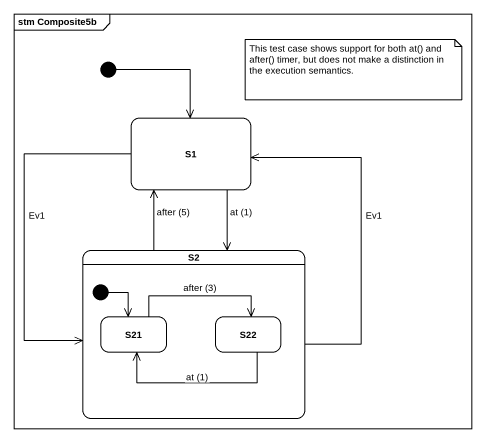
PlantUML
@startuml
mainframe stm Composite5b
hide empty description
state S1
state S2 {
  state S21
  state S22
  [*] --> S21
}
[*] --> S1
S1 --> S2 : at (1)
S1 --> S2 : Ev1
S2 -up-> S1 : after (5)
S2 -up-> S1 : Ev1
S21 -right-> S22 : after (3)
S22 -left-> S21 : at (1)
note as N1
  This test case shows support for both at() and after() timer, but does not make a distinction in the execution semantics.
end note
@enduml
